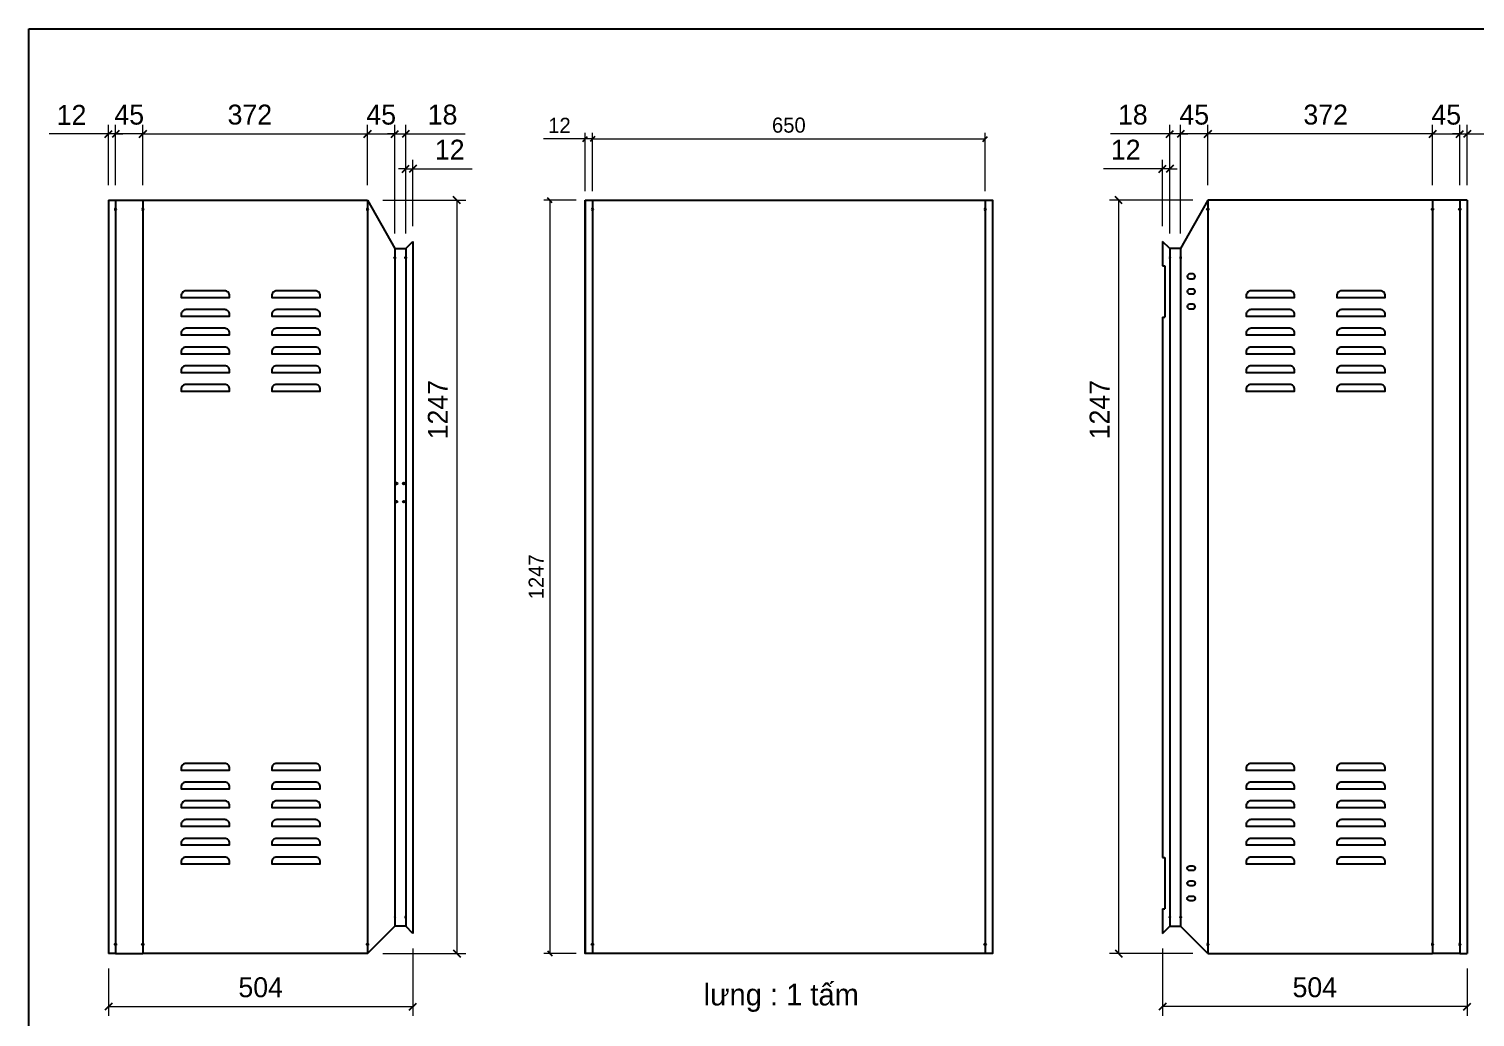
# Model space of a CAD drawing. Header units: millimetres. Extents: x 0 to 3804, y 0 to 2690.
# Drawn here: x 0 to 2393, y 1053 to 2690 of the extents above; entities that cross this region are included whole.
import ezdxf

# ---------------------------------------------------------------- set-up
doc = ezdxf.new("R2010")
doc.units = ezdxf.units.MM
doc.layers.add('CNC', color=7, linetype='Continuous')
doc.layers.add('DIM', color=253, linetype='Continuous')
doc.styles.add('Arial', font='arial.ttf')
doc.dimstyles.new('Dim-25', dxfattribs={"dimtxt": 25, "dimasz": 8, "dimexe": 10, "dimexo": 15, "dimgap": 10, "dimtad": 1, "dimdec": 0, "dimtxsty": 'Standard', "dimblk": 'OBLIQUE', "dimcen": 10, "dimclrd": 5, "dimclre": 5, "dimclrt": 3, "dimazin": 3, "dimtfac": 1, "dimtdec": 0, "dimtmove": 0, "dimatfit": 3, "dimldrblk": 'OBLIQUE', "dimlwd": 9, "dimlwe": 9})
doc.dimstyles.new('Dim-33', dxfattribs={"dimtxt": 33, "dimasz": 12, "dimexe": 15, "dimexo": 25, "dimgap": 15, "dimtad": 1, "dimdec": 0, "dimtxsty": 'Standard', "dimblk": 'OBLIQUE', "dimcen": 10, "dimclrd": 5, "dimclre": 5, "dimclrt": 3, "dimazin": 3, "dimtfac": 1, "dimtdec": 0, "dimtmove": 0, "dimatfit": 3, "dimldrblk": 'OPEN30', "dimlwd": 9, "dimlwe": 9})

# ---------------------------------------------------------------- blocks, each defined once
blk = doc.blocks.new('KHUNG CHUẨN')
at = {"color": 7}
blk.add_lwpolyline([(16919.2, -26555.2), (19889.2, -26555.2), (19889.2, -28655.2), (16919.2, -28655.2)], close=True, dxfattribs=at)
at = {"color": 3, "style": 'Arial'}
for tag, p in [('#01', (17055.6, -28580.1)), ('#02', (17431.4, -28580.1)), ('#03', (18030.6, -28580.1)), ('#08', (18751.7, -28580.1)), ('#10', (19064.8, -28580.1)), ('#11', (19060.3, -28625.7)), ('#04', (17024.8, -28634.6)), ('#05', (17308.5, -28633)), ('#06', (17632.7, -28633.7)), ('#07', (18002, -28634.7)), ('#09', (18753.8, -28632.6)), ('#12', (19806.5, -28628.9))]:
    blk.add_attdef(tag, p, '', height=20, dxfattribs=at)
blk = doc.blocks.new('*D1')
at = {"color": 0, "linetype": 'ByBlock', "lineweight": -2}
for p, q in [((714.2, 2399.9), (702.2, 2411.9)), ((702.2, 1164.9), (714.2, 1152.9))]:
    blk.add_line(p, q, dxfattribs=at)
at = {"layer": 'Defpoints', "color": 0, "transparency": 16777216}
for p in [(560.5, 2405.9), (560.5, 1158.9), (708.2, 1158.9)]:
    blk.add_point(p, dxfattribs=at)
at = {"layer": 'DIM', "color": 5, "lineweight": 9, "transparency": 16777216}
for p, q in [((585.5, 2405.9), (723.2, 2405.9)), ((708.2, 2405.9), (708.2, 1158.9)), ((585.5, 1158.9), (723.2, 1158.9))]:
    blk.add_line(p, q, dxfattribs=at)
at = {"layer": 'DIM', "color": 3, "transparency": 16777216, "insert": (676.7, 2059.2), "char_height": 33, "attachment_point": 5, "rotation": 90}
blk.add_mtext('1247', dxfattribs=at)
blk = doc.blocks.new('_Oblique')
at = {"color": 0, "linetype": 'ByBlock', "lineweight": -2}
blk.add_line((-0.5, -0.5), (0.5, 0.5), dxfattribs=at)
blk = doc.blocks.new('_Open30')
at = {"color": 0, "linetype": 'ByBlock', "lineweight": -2}
for p, q in [((-1, 0.27), (0, 0)), ((0, 0), (-1, -0.27)), ((0, 0), (-1, 0))]:
    blk.add_line(p, q, dxfattribs=at)
blk = doc.blocks.new('*D2')
at = {"color": 0, "linetype": 'ByBlock', "lineweight": -2}
for p, q in [((194.5, 2521.7), (182.5, 2509.7)), ((554.5, 2509.7), (566.5, 2521.7))]:
    blk.add_line(p, q, dxfattribs=at)
at = {"layer": 'Defpoints', "color": 0, "transparency": 16777216}
for p in [(560.5, 2515.7), (188.5, 2405.9), (560.5, 2405.9)]:
    blk.add_point(p, dxfattribs=at)
at = {"layer": 'DIM', "color": 5, "lineweight": 9, "transparency": 16777216}
for p, q in [((188.5, 2430.9), (188.5, 2530.7)), ((188.5, 2515.7), (560.5, 2515.7)), ((560.5, 2430.9), (560.5, 2530.7))]:
    blk.add_line(p, q, dxfattribs=at)
at = {"layer": 'DIM', "color": 3, "transparency": 16777216, "insert": (365.6, 2547.6), "char_height": 33, "attachment_point": 5}
blk.add_mtext('372', dxfattribs=at)
blk = doc.blocks.new('*D3')
at = {"color": 0, "linetype": 'ByBlock', "lineweight": -2}
for p, q in [((566.5, 2521.7), (554.5, 2509.7)), ((599.5, 2509.7), (611.5, 2521.7))]:
    blk.add_line(p, q, dxfattribs=at)
at = {"layer": 'Defpoints', "color": 0, "transparency": 16777216}
for p in [(605.5, 2515.7), (560.5, 2405.9), (605.5, 2325.9)]:
    blk.add_point(p, dxfattribs=at)
at = {"layer": 'DIM', "color": 5, "lineweight": 9, "transparency": 16777216}
for p, q in [((560.5, 2430.9), (560.5, 2530.7)), ((560.5, 2515.7), (605.5, 2515.7)), ((605.5, 2350.9), (605.5, 2530.7))]:
    blk.add_line(p, q, dxfattribs=at)
at = {"layer": 'DIM', "color": 3, "transparency": 16777216, "insert": (583, 2547.5), "char_height": 33, "attachment_point": 5}
blk.add_mtext('45', dxfattribs=at)
blk = doc.blocks.new('*D4')
at = {"color": 0, "linetype": 'ByBlock', "lineweight": -2}
for p, q in [((599.5, 2509.7), (611.5, 2521.7)), ((629.5, 2521.7), (617.5, 2509.7))]:
    blk.add_line(p, q, dxfattribs=at)
at = {"layer": 'Defpoints', "color": 0, "transparency": 16777216}
for p in [(623.5, 2515.7), (605.5, 2325.9), (623.5, 2325.9)]:
    blk.add_point(p, dxfattribs=at)
at = {"layer": 'DIM', "color": 5, "lineweight": 9, "transparency": 16777216}
for p, q in [((605.5, 2515.7), (593.5, 2515.7)), ((605.5, 2350.9), (605.5, 2530.7)), ((605.5, 2515.7), (623.5, 2515.7)), ((623.5, 2350.9), (623.5, 2530.7)), ((623.5, 2515.7), (721.8, 2515.7))]:
    blk.add_line(p, q, dxfattribs=at)
at = {"layer": 'DIM', "color": 3, "transparency": 16777216, "insert": (684.6, 2547.6), "char_height": 33, "attachment_point": 5}
blk.add_mtext('18', dxfattribs=at)
blk = doc.blocks.new('*D5')
at = {"color": 0, "linetype": 'ByBlock', "lineweight": -2}
for p, q in [((149.5, 2521.7), (137.5, 2509.7)), ((182.5, 2509.7), (194.5, 2521.7))]:
    blk.add_line(p, q, dxfattribs=at)
at = {"layer": 'Defpoints', "color": 0, "transparency": 16777216}
for p in [(143.5, 2515.7), (143.5, 2405.9), (188.5, 2405.9)]:
    blk.add_point(p, dxfattribs=at)
at = {"layer": 'DIM', "color": 5, "lineweight": 9, "transparency": 16777216}
for p, q in [((143.5, 2430.9), (143.5, 2530.7)), ((188.5, 2515.7), (143.5, 2515.7)), ((188.5, 2430.9), (188.5, 2530.7))]:
    blk.add_line(p, q, dxfattribs=at)
at = {"layer": 'DIM', "color": 3, "transparency": 16777216, "insert": (166, 2547.5), "char_height": 33, "attachment_point": 5}
blk.add_mtext('45', dxfattribs=at)
blk = doc.blocks.new('*D6')
at = {"color": 0, "linetype": 'ByBlock', "lineweight": -2}
for p, q in [((125.5, 2509.7), (137.5, 2521.7)), ((149.5, 2521.7), (137.5, 2509.7))]:
    blk.add_line(p, q, dxfattribs=at)
at = {"layer": 'Defpoints', "color": 0, "transparency": 16777216}
for p in [(131.5, 2515.7), (131.5, 2405.9), (143.5, 2405.9)]:
    blk.add_point(p, dxfattribs=at)
at = {"layer": 'DIM', "color": 5, "lineweight": 9, "transparency": 16777216}
for p, q in [((131.5, 2515.7), (33.7, 2515.7)), ((131.5, 2430.9), (131.5, 2530.7)), ((143.5, 2515.7), (131.5, 2515.7)), ((143.5, 2430.9), (143.5, 2530.7)), ((143.5, 2515.7), (155.5, 2515.7))]:
    blk.add_line(p, q, dxfattribs=at)
at = {"layer": 'DIM', "color": 3, "transparency": 16777216, "insert": (70.6, 2547.3), "char_height": 33, "attachment_point": 5}
blk.add_mtext('12', dxfattribs=at)
blk = doc.blocks.new('*D7')
at = {"color": 0, "linetype": 'ByBlock', "lineweight": -2}
for p, q in [((617.5, 2452.1), (629.5, 2464.1)), ((641.5, 2464.1), (629.5, 2452.1))]:
    blk.add_line(p, q, dxfattribs=at)
at = {"layer": 'Defpoints', "color": 0, "transparency": 16777216}
for p in [(635.5, 2458.1), (623.5, 2325.9), (635.5, 2337.9)]:
    blk.add_point(p, dxfattribs=at)
at = {"layer": 'DIM', "color": 5, "lineweight": 9, "transparency": 16777216}
for p, q in [((623.5, 2350.9), (623.5, 2473.1)), ((635.5, 2362.9), (635.5, 2473.1)), ((623.5, 2458.1), (611.5, 2458.1)), ((623.5, 2458.1), (635.5, 2458.1)), ((635.5, 2458.1), (733.4, 2458.1))]:
    blk.add_line(p, q, dxfattribs=at)
at = {"layer": 'DIM', "color": 3, "transparency": 16777216, "insert": (696.4, 2489.7), "char_height": 33, "attachment_point": 5}
blk.add_mtext('12', dxfattribs=at)
blk = doc.blocks.new('f3daunguoc')
at = {"layer": 'CNC', "color": 2, "lineweight": -3}
blk.add_circle((0, 0), 1.5, dxfattribs=at)
blk = doc.blocks.new('f2dauxuoi')
at = {"layer": 'CNC', "color": 2, "lineweight": -3}
blk.add_circle((0, 0), 1, dxfattribs=at)
blk = doc.blocks.new('*D8')
at = {"color": 0, "linetype": 'ByBlock', "lineweight": -2}
for p, q in [((137.5, 1076.7), (125.5, 1064.7)), ((629.5, 1064.7), (641.5, 1076.7))]:
    blk.add_line(p, q, dxfattribs=at)
at = {"layer": 'Defpoints', "color": 0, "ltscale": 3, "transparency": 16777216}
for p in [(635.5, 1191.9), (131.5, 1158.9), (635.5, 1070.7)]:
    blk.add_point(p, dxfattribs=at)
at = {"layer": 'DIM', "color": 5, "lineweight": 9, "ltscale": 3, "transparency": 16777216}
for p, q in [((635.5, 1166.9), (635.5, 1055.7)), ((131.5, 1133.9), (131.5, 1055.7)), ((131.5, 1070.7), (635.5, 1070.7))]:
    blk.add_line(p, q, dxfattribs=at)
at = {"layer": 'DIM', "color": 3, "ltscale": 3, "transparency": 16777216, "insert": (383.5, 1102.6), "char_height": 33, "attachment_point": 5}
blk.add_mtext('504', dxfattribs=at)
blk = doc.blocks.new('*D9')
at = {"color": 0, "linetype": 'ByBlock', "lineweight": -2}
for p, q in [((1809.4, 2399.9), (1797.4, 2411.9)), ((1797.4, 1164.9), (1809.4, 1152.9))]:
    blk.add_line(p, q, dxfattribs=at)
at = {"layer": 'Defpoints', "color": 0, "transparency": 16777216}
for p in [(1951, 2405.9), (1803.4, 1158.9), (1951, 1158.9)]:
    blk.add_point(p, dxfattribs=at)
at = {"layer": 'DIM', "color": 5, "lineweight": 9, "transparency": 16777216}
for p, q in [((1926, 2405.9), (1788.4, 2405.9)), ((1803.4, 2405.9), (1803.4, 1158.9)), ((1926, 1158.9), (1788.4, 1158.9))]:
    blk.add_line(p, q, dxfattribs=at)
at = {"layer": 'DIM', "color": 3, "transparency": 16777216, "insert": (1771.8, 2059.2), "char_height": 33, "attachment_point": 5, "rotation": 90}
blk.add_mtext('1247', dxfattribs=at)
blk = doc.blocks.new('*D10')
at = {"color": 0, "linetype": 'ByBlock', "lineweight": -2}
for p, q in [((1957, 2521.7), (1945, 2509.7)), ((2317, 2509.7), (2329, 2521.7))]:
    blk.add_line(p, q, dxfattribs=at)
at = {"layer": 'Defpoints', "color": 0, "transparency": 16777216}
for p in [(1951, 2515.7), (1951, 2405.9), (2323, 2405.9)]:
    blk.add_point(p, dxfattribs=at)
at = {"layer": 'DIM', "color": 5, "lineweight": 9, "transparency": 16777216}
for p, q in [((1951, 2430.9), (1951, 2530.7)), ((2323, 2515.7), (1951, 2515.7)), ((2323, 2430.9), (2323, 2530.7))]:
    blk.add_line(p, q, dxfattribs=at)
at = {"layer": 'DIM', "color": 3, "transparency": 16777216, "insert": (2146, 2547.6), "char_height": 33, "attachment_point": 5}
blk.add_mtext('372', dxfattribs=at)
blk = doc.blocks.new('*D11')
at = {"color": 0, "linetype": 'ByBlock', "lineweight": -2}
for p, q in [((1912, 2521.7), (1900, 2509.7)), ((1945, 2509.7), (1957, 2521.7))]:
    blk.add_line(p, q, dxfattribs=at)
at = {"layer": 'Defpoints', "color": 0, "transparency": 16777216}
for p in [(1906, 2515.7), (1951, 2405.9), (1906, 2325.9)]:
    blk.add_point(p, dxfattribs=at)
at = {"layer": 'DIM', "color": 5, "lineweight": 9, "transparency": 16777216}
for p, q in [((1906, 2350.9), (1906, 2530.7)), ((1951, 2515.7), (1906, 2515.7)), ((1951, 2430.9), (1951, 2530.7))]:
    blk.add_line(p, q, dxfattribs=at)
at = {"layer": 'DIM', "color": 3, "transparency": 16777216, "insert": (1928.5, 2547.5), "char_height": 33, "attachment_point": 5}
blk.add_mtext('45', dxfattribs=at)
blk = doc.blocks.new('*D12')
at = {"color": 0, "linetype": 'ByBlock', "lineweight": -2}
for p, q in [((1882, 2509.7), (1894, 2521.7)), ((1912, 2521.7), (1900, 2509.7))]:
    blk.add_line(p, q, dxfattribs=at)
at = {"layer": 'Defpoints', "color": 0, "transparency": 16777216}
for p in [(1888, 2515.7), (1888, 2325.9), (1906, 2325.9)]:
    blk.add_point(p, dxfattribs=at)
at = {"layer": 'DIM', "color": 5, "lineweight": 9, "transparency": 16777216}
for p, q in [((1888, 2515.7), (1789.8, 2515.7)), ((1888, 2350.9), (1888, 2530.7)), ((1906, 2515.7), (1888, 2515.7)), ((1906, 2350.9), (1906, 2530.7)), ((1906, 2515.7), (1918, 2515.7))]:
    blk.add_line(p, q, dxfattribs=at)
at = {"layer": 'DIM', "color": 3, "transparency": 16777216, "insert": (1826.9, 2547.6), "char_height": 33, "attachment_point": 5}
blk.add_mtext('18', dxfattribs=at)
blk = doc.blocks.new('*D13')
at = {"color": 0, "linetype": 'ByBlock', "lineweight": -2}
for p, q in [((2329, 2521.7), (2317, 2509.7)), ((2362, 2509.7), (2374, 2521.7))]:
    blk.add_line(p, q, dxfattribs=at)
at = {"layer": 'Defpoints', "color": 0, "transparency": 16777216}
for p in [(2368, 2515.7), (2323, 2405.9), (2368, 2405.9)]:
    blk.add_point(p, dxfattribs=at)
at = {"layer": 'DIM', "color": 5, "lineweight": 9, "transparency": 16777216}
for p, q in [((2323, 2430.9), (2323, 2530.7)), ((2323, 2515.7), (2368, 2515.7)), ((2368, 2430.9), (2368, 2530.7))]:
    blk.add_line(p, q, dxfattribs=at)
at = {"layer": 'DIM', "color": 3, "transparency": 16777216, "insert": (2345.5, 2547.5), "char_height": 33, "attachment_point": 5}
blk.add_mtext('45', dxfattribs=at)
blk = doc.blocks.new('*D14')
at = {"color": 0, "linetype": 'ByBlock', "lineweight": -2}
for p, q in [((2362, 2509.7), (2374, 2521.7)), ((2386, 2521.7), (2374, 2509.7))]:
    blk.add_line(p, q, dxfattribs=at)
at = {"layer": 'Defpoints', "color": 0, "transparency": 16777216}
for p in [(2380, 2515.7), (2368, 2405.9), (2380, 2405.9)]:
    blk.add_point(p, dxfattribs=at)
at = {"layer": 'DIM', "color": 5, "lineweight": 9, "transparency": 16777216}
for p, q in [((2368, 2515.7), (2356, 2515.7)), ((2368, 2430.9), (2368, 2530.7)), ((2368, 2515.7), (2380, 2515.7)), ((2380, 2430.9), (2380, 2530.7)), ((2380, 2515.7), (2477.9, 2515.7))]:
    blk.add_line(p, q, dxfattribs=at)
at = {"layer": 'DIM', "color": 3, "transparency": 16777216, "insert": (2441, 2547.3), "char_height": 33, "attachment_point": 5}
blk.add_mtext('12', dxfattribs=at)
blk = doc.blocks.new('*D15')
at = {"color": 0, "linetype": 'ByBlock', "lineweight": -2}
for p, q in [((1870, 2452.1), (1882, 2464.1)), ((1894, 2464.1), (1882, 2452.1))]:
    blk.add_line(p, q, dxfattribs=at)
at = {"layer": 'Defpoints', "color": 0, "transparency": 16777216}
for p in [(1876, 2458.1), (1876, 2337.9), (1888, 2325.9)]:
    blk.add_point(p, dxfattribs=at)
at = {"layer": 'DIM', "color": 5, "lineweight": 9, "transparency": 16777216}
for p, q in [((1876, 2362.9), (1876, 2473.1)), ((1888, 2350.9), (1888, 2473.1)), ((1876, 2458.1), (1778.2, 2458.1)), ((1888, 2458.1), (1876, 2458.1)), ((1888, 2458.1), (1900, 2458.1))]:
    blk.add_line(p, q, dxfattribs=at)
at = {"layer": 'DIM', "color": 3, "transparency": 16777216, "insert": (1815.1, 2489.7), "char_height": 33, "attachment_point": 5}
blk.add_mtext('12', dxfattribs=at)
blk = doc.blocks.new('*D16')
at = {"color": 0, "linetype": 'ByBlock', "lineweight": -2}
for p, q in [((1882, 1076.7), (1870, 1064.7)), ((2374, 1064.7), (2386, 1076.7))]:
    blk.add_line(p, q, dxfattribs=at)
at = {"layer": 'Defpoints', "color": 0, "ltscale": 3, "transparency": 16777216}
for p in [(1876, 1191.9), (2380, 1158.9), (1876, 1070.7)]:
    blk.add_point(p, dxfattribs=at)
at = {"layer": 'DIM', "color": 5, "lineweight": 9, "ltscale": 3, "transparency": 16777216}
for p, q in [((1876, 1166.9), (1876, 1055.7)), ((2380, 1133.9), (2380, 1055.7)), ((2380, 1070.7), (1876, 1070.7))]:
    blk.add_line(p, q, dxfattribs=at)
at = {"layer": 'DIM', "color": 3, "ltscale": 3, "transparency": 16777216, "insert": (2128, 1102.6), "char_height": 33, "attachment_point": 5}
blk.add_mtext('504', dxfattribs=at)
blk = doc.blocks.new('*D17')
at = {"color": 5, "lineweight": 9, "ltscale": 3, "transparency": 16777216}
for p, q in [((920.6, 2420.9), (920.6, 2517.4)), ((932.6, 2420.9), (932.6, 2517.4)), ((920.6, 2507.4), (851.4, 2507.4)), ((932.6, 2507.4), (920.6, 2507.4)), ((932.6, 2507.4), (940.6, 2507.4))]:
    blk.add_line(p, q, dxfattribs=at)
at = {"color": 0, "linetype": 'ByBlock', "lineweight": -2}
for p, q in [((916.6, 2503.4), (924.6, 2511.4)), ((936.6, 2511.4), (928.6, 2503.4))]:
    blk.add_line(p, q, dxfattribs=at)
at = {"layer": 'Defpoints', "color": 0, "ltscale": 3, "transparency": 16777216}
for p in [(920.6, 2507.4), (920.6, 2405.9), (932.6, 2405.9)]:
    blk.add_point(p, dxfattribs=at)
at = {"color": 3, "ltscale": 3, "transparency": 16777216, "insert": (878, 2530), "char_height": 25, "attachment_point": 5}
blk.add_mtext('12', dxfattribs=at)
blk = doc.blocks.new('*D18')
at = {"color": 5, "lineweight": 9, "ltscale": 3, "transparency": 16777216}
for p, q in [((932.6, 2420.9), (932.6, 2517.4)), ((1582.6, 2420.9), (1582.6, 2517.4)), ((932.6, 2507.4), (1582.6, 2507.4))]:
    blk.add_line(p, q, dxfattribs=at)
at = {"color": 0, "linetype": 'ByBlock', "lineweight": -2}
for p, q in [((936.6, 2511.4), (928.6, 2503.4)), ((1578.6, 2503.4), (1586.6, 2511.4))]:
    blk.add_line(p, q, dxfattribs=at)
at = {"layer": 'Defpoints', "color": 0, "ltscale": 3, "transparency": 16777216}
for p in [(1582.6, 2507.4), (932.6, 2405.9), (1582.6, 2405.9)]:
    blk.add_point(p, dxfattribs=at)
at = {"color": 3, "ltscale": 3, "transparency": 16777216, "insert": (1257.6, 2530.2), "char_height": 25, "attachment_point": 5}
blk.add_mtext('650', dxfattribs=at)
blk = doc.blocks.new('*D19')
at = {"color": 5, "lineweight": 9, "ltscale": 3, "transparency": 16777216}
for p, q in [((905.6, 2405.9), (852, 2405.9)), ((862, 2405.9), (862, 1158.9)), ((905.6, 1158.9), (852, 1158.9))]:
    blk.add_line(p, q, dxfattribs=at)
at = {"color": 0, "linetype": 'ByBlock', "lineweight": -2}
for p, q in [((866, 2401.9), (858, 2409.9)), ((858, 1162.9), (866, 1154.9))]:
    blk.add_line(p, q, dxfattribs=at)
at = {"layer": 'Defpoints', "color": 0, "ltscale": 3, "transparency": 16777216}
for p in [(920.6, 2405.9), (862, 1158.9), (920.6, 1158.9)]:
    blk.add_point(p, dxfattribs=at)
at = {"color": 3, "ltscale": 3, "transparency": 16777216, "insert": (839.5, 1782.4), "char_height": 25, "attachment_point": 5, "rotation": 90}
blk.add_mtext('1247', dxfattribs=at)

msp = doc.modelspace()

# ---------------------------------------------------------------- linework, layer by layer
at = {"color": 7}
for p, q in [((131.5, 2405.9), (131.5, 1158.9)), ((143.5, 2405.9), (143.5, 1158.9)), ((143.5, 2405.9), (188.5, 2405.9)), ((188.5, 2405.9), (188.5, 1158.9)), ((560.5, 2405.9), (560.5, 1158.9)), ((560.5, 2405.9), (605.5, 2325.9)), ((920.6, 2405.9), (920.6, 1158.9)), ((932.6, 2405.9), (932.6, 1158.9)), ((1582.6, 2405.9), (1582.6, 1158.9)), ((1594.6, 2405.9), (1594.6, 1158.9)), ((1951, 2405.9), (1906, 2325.9)), ((1951, 2405.9), (1951, 1158.9)), ((2323, 2405.9), (2323, 1158.9)), ((2368, 2405.9), (2323, 2405.9)), ((2368, 2405.9), (2368, 1158.9)), ((2380, 2405.9), (2380, 1158.9)), ((605.5, 2325.9), (623.5, 2325.9)), ((605.5, 2325.9), (605.5, 1203.9)), ((623.5, 2325.9), (635.5, 2337.9)), ((623.5, 2325.9), (623.5, 1203.9)), ((635.5, 2337.9), (635.5, 1191.9)), ((1876, 2337.9), (1876, 2297.4)), ((1888, 2325.9), (1876, 2337.9)), ((1906, 2325.9), (1888, 2325.9)), ((1888, 2325.9), (1888, 1203.9)), ((1906, 2325.9), (1906, 1203.9)), ((1876, 2212.4), (1876, 1317.4)), ((1876, 1232.4), (1876, 1191.9)), ((560.5, 1158.9), (605.5, 1203.9)), ((623.5, 1203.9), (605.5, 1203.9)), ((635.5, 1191.9), (623.5, 1203.9)), ((1876, 1191.9), (1888, 1203.9)), ((1888, 1203.9), (1906, 1203.9)), ((1951, 1158.9), (1906, 1203.9)), ((143.5, 1158.9), (188.5, 1158.9)), ((2368, 1158.9), (2323, 1158.9))]:
    msp.add_line(p, q, dxfattribs=at)
at = {"color": 2, "ltscale": 3}
for p, q in [((1876, 2297.4), (1880, 2297.4)), ((1880, 2297.4), (1880, 2212.4)), ((1876, 2212.4), (1880, 2212.4)), ((1876, 1317.4), (1880, 1317.4)), ((1880, 1317.4), (1880, 1232.4)), ((1876, 1232.4), (1880, 1232.4))]:
    msp.add_line(p, q, dxfattribs=at)
at = {"color": 7}
for points in [[(131.5, 2405.9), (143.5, 2405.9)], [(188.5, 2405.9), (560.5, 2405.9)], [(2323, 2405.9), (1951, 2405.9)], [(2380, 2405.9), (2368, 2405.9)], [(143.5, 1158.9), (131.5, 1158.9)], [(560.5, 1158.9), (188.5, 1158.9)], [(1951, 1158.9), (2323, 1158.9)], [(2368, 1158.9), (2380, 1158.9)]]:
    msp.add_lwpolyline(points, dxfattribs=at)
at = {"ltscale": 3}
msp.add_lwpolyline([(920.6, 2405.9), (1594.6, 2405.9), (1594.6, 1158.9), (920.6, 1158.9)], close=True, dxfattribs=at)
at = {"color": 2}
for points in [[(1921, 2283.9, 1), (1921, 2275.9), (1926, 2275.9, 1), (1926, 2283.9)], [(324, 2255.9), (260, 2255.9, 0.414214), (252, 2247.9), (252, 2244.9), (332, 2244.9), (332, 2247.9, 0.414214)], [(474, 2255.9), (410, 2255.9, 0.414214), (402, 2247.9), (402, 2244.9), (482, 2244.9), (482, 2247.9, 0.414214)], [(1921, 2258.9, 1), (1921, 2250.9), (1926, 2250.9, 1), (1926, 2258.9)], [(2086.5, 2255.9), (2022.5, 2255.9, 0.414214), (2014.5, 2247.9), (2014.5, 2244.9), (2094.5, 2244.9), (2094.5, 2247.9, 0.414214)], [(2236.5, 2255.9), (2172.5, 2255.9, 0.414214), (2164.5, 2247.9), (2164.5, 2244.9), (2244.5, 2244.9), (2244.5, 2247.9, 0.414214)], [(1921, 2233.9, 1), (1921, 2225.9), (1926, 2225.9, 1), (1926, 2233.9)], [(324, 2224.9), (260, 2224.9, 0.414214), (252, 2216.9), (252, 2213.9), (332, 2213.9), (332, 2216.9, 0.414214)], [(474, 2224.9), (410, 2224.9, 0.414214), (402, 2216.9), (402, 2213.9), (482, 2213.9), (482, 2216.9, 0.414214)], [(2086.5, 2224.9), (2022.5, 2224.9, 0.414214), (2014.5, 2216.9), (2014.5, 2213.9), (2094.5, 2213.9), (2094.5, 2216.9, 0.414214)], [(2236.5, 2224.9), (2172.5, 2224.9, 0.414214), (2164.5, 2216.9), (2164.5, 2213.9), (2244.5, 2213.9), (2244.5, 2216.9, 0.414214)], [(324, 2193.9), (260, 2193.9, 0.414214), (252, 2185.9), (252, 2182.9), (332, 2182.9), (332, 2185.9, 0.414214)], [(474, 2193.9), (410, 2193.9, 0.414214), (402, 2185.9), (402, 2182.9), (482, 2182.9), (482, 2185.9, 0.414214)], [(2086.5, 2193.9), (2022.5, 2193.9, 0.414214), (2014.5, 2185.9), (2014.5, 2182.9), (2094.5, 2182.9), (2094.5, 2185.9, 0.414214)], [(2236.5, 2193.9), (2172.5, 2193.9, 0.414214), (2164.5, 2185.9), (2164.5, 2182.9), (2244.5, 2182.9), (2244.5, 2185.9, 0.414214)], [(324, 2162.9), (260, 2162.9, 0.414214), (252, 2154.9), (252, 2151.9), (332, 2151.9), (332, 2154.9, 0.414214)], [(474, 2162.9), (410, 2162.9, 0.414214), (402, 2154.9), (402, 2151.9), (482, 2151.9), (482, 2154.9, 0.414214)], [(2086.5, 2162.9), (2022.5, 2162.9, 0.414214), (2014.5, 2154.9), (2014.5, 2151.9), (2094.5, 2151.9), (2094.5, 2154.9, 0.414214)], [(2236.5, 2162.9), (2172.5, 2162.9, 0.414214), (2164.5, 2154.9), (2164.5, 2151.9), (2244.5, 2151.9), (2244.5, 2154.9, 0.414214)], [(324, 2131.9), (260, 2131.9, 0.414214), (252, 2123.9), (252, 2120.9), (332, 2120.9), (332, 2123.9, 0.414214)], [(474, 2131.9), (410, 2131.9, 0.414214), (402, 2123.9), (402, 2120.9), (482, 2120.9), (482, 2123.9, 0.414214)], [(2086.5, 2131.9), (2022.5, 2131.9, 0.414214), (2014.5, 2123.9), (2014.5, 2120.9), (2094.5, 2120.9), (2094.5, 2123.9, 0.414214)], [(2236.5, 2131.9), (2172.5, 2131.9, 0.414214), (2164.5, 2123.9), (2164.5, 2120.9), (2244.5, 2120.9), (2244.5, 2123.9, 0.414214)], [(324, 2100.9), (260, 2100.9, 0.414214), (252, 2092.9), (252, 2089.9), (332, 2089.9), (332, 2092.9, 0.414214)], [(474, 2100.9), (410, 2100.9, 0.414214), (402, 2092.9), (402, 2089.9), (482, 2089.9), (482, 2092.9, 0.414214)], [(2086.5, 2100.9), (2022.5, 2100.9, 0.414214), (2014.5, 2092.9), (2014.5, 2089.9), (2094.5, 2089.9), (2094.5, 2092.9, 0.414214)], [(2236.5, 2100.9), (2172.5, 2100.9, 0.414214), (2164.5, 2092.9), (2164.5, 2089.9), (2244.5, 2089.9), (2244.5, 2092.9, 0.414214)], [(324, 1473.4), (260, 1473.4, 0.414214), (252, 1465.4), (252, 1462.4), (332, 1462.4), (332, 1465.4, 0.414214)], [(474, 1473.4), (410, 1473.4, 0.414214), (402, 1465.4), (402, 1462.4), (482, 1462.4), (482, 1465.4, 0.414214)], [(2086.5, 1473.4), (2022.5, 1473.4, 0.414214), (2014.5, 1465.4), (2014.5, 1462.4), (2094.5, 1462.4), (2094.5, 1465.4, 0.414214)], [(2236.5, 1473.4), (2172.5, 1473.4, 0.414214), (2164.5, 1465.4), (2164.5, 1462.4), (2244.5, 1462.4), (2244.5, 1465.4, 0.414214)], [(324, 1442.4), (260, 1442.4, 0.414214), (252, 1434.4), (252, 1431.4), (332, 1431.4), (332, 1434.4, 0.414214)], [(474, 1442.4), (410, 1442.4, 0.414214), (402, 1434.4), (402, 1431.4), (482, 1431.4), (482, 1434.4, 0.414214)], [(2086.5, 1442.4), (2022.5, 1442.4, 0.414214), (2014.5, 1434.4), (2014.5, 1431.4), (2094.5, 1431.4), (2094.5, 1434.4, 0.414214)], [(2236.5, 1442.4), (2172.5, 1442.4, 0.414214), (2164.5, 1434.4), (2164.5, 1431.4), (2244.5, 1431.4), (2244.5, 1434.4, 0.414214)], [(324, 1411.4), (260, 1411.4, 0.414214), (252, 1403.4), (252, 1400.4), (332, 1400.4), (332, 1403.4, 0.414214)], [(474, 1411.4), (410, 1411.4, 0.414214), (402, 1403.4), (402, 1400.4), (482, 1400.4), (482, 1403.4, 0.414214)], [(2086.5, 1411.4), (2022.5, 1411.4, 0.414214), (2014.5, 1403.4), (2014.5, 1400.4), (2094.5, 1400.4), (2094.5, 1403.4, 0.414214)], [(2236.5, 1411.4), (2172.5, 1411.4, 0.414214), (2164.5, 1403.4), (2164.5, 1400.4), (2244.5, 1400.4), (2244.5, 1403.4, 0.414214)], [(324, 1380.4), (260, 1380.4, 0.414214), (252, 1372.4), (252, 1369.4), (332, 1369.4), (332, 1372.4, 0.414214)], [(474, 1380.4), (410, 1380.4, 0.414214), (402, 1372.4), (402, 1369.4), (482, 1369.4), (482, 1372.4, 0.414214)], [(2086.5, 1380.4), (2022.5, 1380.4, 0.414214), (2014.5, 1372.4), (2014.5, 1369.4), (2094.5, 1369.4), (2094.5, 1372.4, 0.414214)], [(2236.5, 1380.4), (2172.5, 1380.4, 0.414214), (2164.5, 1372.4), (2164.5, 1369.4), (2244.5, 1369.4), (2244.5, 1372.4, 0.414214)], [(324, 1349.4), (260, 1349.4, 0.414214), (252, 1341.4), (252, 1338.4), (332, 1338.4), (332, 1341.4, 0.414214)], [(474, 1349.4), (410, 1349.4, 0.414214), (402, 1341.4), (402, 1338.4), (482, 1338.4), (482, 1341.4, 0.414214)], [(2086.5, 1349.4), (2022.5, 1349.4, 0.414214), (2014.5, 1341.4), (2014.5, 1338.4), (2094.5, 1338.4), (2094.5, 1341.4, 0.414214)], [(2236.5, 1349.4), (2172.5, 1349.4, 0.414214), (2164.5, 1341.4), (2164.5, 1338.4), (2244.5, 1338.4), (2244.5, 1341.4, 0.414214)], [(324, 1318.4), (260, 1318.4, 0.414214), (252, 1310.4), (252, 1307.4), (332, 1307.4), (332, 1310.4, 0.414214)], [(474, 1318.4), (410, 1318.4, 0.414214), (402, 1310.4), (402, 1307.4), (482, 1307.4), (482, 1310.4, 0.414214)], [(2086.5, 1318.4), (2022.5, 1318.4, 0.414214), (2014.5, 1310.4), (2014.5, 1307.4), (2094.5, 1307.4), (2094.5, 1310.4, 0.414214)], [(2236.5, 1318.4), (2172.5, 1318.4, 0.414214), (2164.5, 1310.4), (2164.5, 1307.4), (2244.5, 1307.4), (2244.5, 1310.4, 0.414214)], [(1921, 1295.9, -1), (1921, 1303.9), (1926, 1303.9, -1), (1926, 1295.9)], [(1921, 1270.9, -1), (1921, 1278.9), (1926, 1278.9, -1), (1926, 1270.9)], [(1921, 1245.9, -1), (1921, 1253.9), (1926, 1253.9, -1), (1926, 1245.9)]]:
    msp.add_lwpolyline(points, format="xyb", close=True, dxfattribs=at)
at = {"color": 2, "ltscale": 3}
for centre in [(608.5, 1936.9), (620.5, 1936.9), (608.5, 1906.9), (620.5, 1906.9)]:
    msp.add_circle(centre, 1.5, dxfattribs=at)

# ---------------------------------------------------------------- block references
at = {"color": 3, "xscale": 1.280794679990776, "yscale": 1.280794679990776, "zscale": 1.280794679990776}
msp.add_blockref('KHUNG CHUẨN', (-21670.1, 36701.4), dxfattribs=at)
at = {"lineweight": -3, "xscale": -1, "rotation": 180}
for name, p in [('f3daunguoc', (143.5, 2390.9)), ('f3daunguoc', (188.5, 2390.9)), ('f3daunguoc', (560.5, 2390.9)), ('f3daunguoc', (932.6, 2390.9)), ('f3daunguoc', (1582.6, 2390.9)), ('f2dauxuoi', (605.5, 1218.9)), ('f2dauxuoi', (623.5, 1218.9))]:
    msp.add_blockref(name, p, dxfattribs=at)
at = {"lineweight": -3, "rotation": 180}
for name, p in [('f3daunguoc', (1951, 2390.9)), ('f3daunguoc', (2323, 2390.9)), ('f3daunguoc', (2368, 2390.9)), ('f2dauxuoi', (1888, 1218.9)), ('f2dauxuoi', (1906, 1218.9))]:
    msp.add_blockref(name, p, dxfattribs=at)
at = {"lineweight": -3}
for name, p in [('f2dauxuoi', (605.5, 2310.9)), ('f2dauxuoi', (623.5, 2310.9)), ('f3daunguoc', (143.5, 1173.9)), ('f3daunguoc', (188.5, 1173.9)), ('f3daunguoc', (560.5, 1173.9)), ('f3daunguoc', (932.6, 1173.9)), ('f3daunguoc', (1582.6, 1173.9))]:
    msp.add_blockref(name, p, dxfattribs=at)
at = {"lineweight": -3, "xscale": -1}
for name, p in [('f2dauxuoi', (1888, 2310.9)), ('f2dauxuoi', (1906, 2310.9)), ('f3daunguoc', (1951, 1173.9)), ('f3daunguoc', (2323, 1173.9)), ('f3daunguoc', (2368, 1173.9))]:
    msp.add_blockref(name, p, dxfattribs=at)

# ---------------------------------------------------------------- texts
at = {"color": 2, "insert": (1245, 1085.3), "char_height": 36, "width": 375, "attachment_point": 5}
msp.add_mtext('lưng : 1 tấm', dxfattribs=at)

# ---------------------------------------------------------------- dimensions: what is measured, and where the dimension line sits
at = {"ltscale": 3}
for base, p2, picture, middle in [((920.6, 2507.4), (920.6, 2405.9), '*D17', (878, 2530)), ((1582.6, 2507.4), (1582.6, 2405.9), '*D18', (1257.6, 2530.2))]:
    dim = msp.add_linear_dim(base=base, p1=(932.6, 2405.9), p2=p2, dimstyle='Dim-25', dxfattribs=at)
    dim.commit()
    dim.dimension.update_dxf_attribs({"geometry": picture, "text_midpoint": middle})
dim = msp.add_linear_dim(base=(862, 1158.9), p1=(920.6, 2405.9), p2=(920.6, 1158.9), angle=90, dimstyle='Dim-25', dxfattribs=at)
dim.commit()
dim.dimension.update_dxf_attribs({"geometry": '*D19', "text_midpoint": (839.5, 1782.4)})
at = {"layer": 'DIM', "color": 7}
for base, p1, p2, picture, middle in [((131.5, 2515.7), (143.5, 2405.9), (131.5, 2405.9), '*D6', (70.6, 2515.7)), ((143.5, 2515.7), (188.5, 2405.9), (143.5, 2405.9), '*D5', (166, 2515.7)), ((560.5, 2515.7), (188.5, 2405.9), (560.5, 2405.9), '*D2', (365.6, 2515.7)), ((605.5, 2515.7), (560.5, 2405.9), (605.5, 2325.9), '*D3', (583, 2515.7))]:
    dim = msp.add_linear_dim(base=base, p1=p1, p2=p2, dimstyle='Dim-33', dxfattribs=at)
    dim.commit()
    dim.dimension.update_dxf_attribs({"geometry": picture, "text_midpoint": middle, "dimtype": 160})
for base, p1, p2, picture, middle in [((623.5, 2515.7), (605.5, 2325.9), (623.5, 2325.9), '*D4', (684.6, 2547.6)), ((635.5, 2458.1), (623.5, 2325.9), (635.5, 2337.9), '*D7', (696.4, 2489.7))]:
    dim = msp.add_linear_dim(base=base, p1=p1, p2=p2, dimstyle='Dim-33', dxfattribs=at)
    dim.commit()
    dim.dimension.update_dxf_attribs({"geometry": picture, "text_midpoint": middle})
for base, p1, p2, picture, middle in [((1888, 2515.7), (1906, 2325.9), (1888, 2325.9), '*D12', (1826.9, 2547.6)), ((1876, 2458.1), (1888, 2325.9), (1876, 2337.9), '*D15', (1815.1, 2489.7))]:
    dim = msp.add_linear_dim(base=base, p1=p1, p2=p2, angle=180, dimstyle='Dim-33', dxfattribs=at)
    dim.commit()
    dim.dimension.update_dxf_attribs({"geometry": picture, "text_midpoint": middle})
for base, p1, p2, angle, picture, middle in [((1906, 2515.7), (1951, 2405.9), (1906, 2325.9), 180, '*D11', (1928.5, 2515.7)), ((1951, 2515.7), (2323, 2405.9), (1951, 2405.9), 180, '*D10', (2146, 2515.7)), ((2368, 2515.7), (2323, 2405.9), (2368, 2405.9), 180, '*D13', (2345.5, 2515.7)), ((2380, 2515.7), (2368, 2405.9), (2380, 2405.9), 180, '*D14', (2441, 2515.7)), ((708.2, 1158.9), (560.5, 2405.9), (560.5, 1158.9), 90, '*D1', (708.2, 2059.2)), ((1803.4, 1158.9), (1951, 2405.9), (1951, 1158.9), 90, '*D9', (1803.4, 2059.2))]:
    dim = msp.add_linear_dim(base=base, p1=p1, p2=p2, angle=angle, dimstyle='Dim-33', dxfattribs=at)
    dim.commit()
    dim.dimension.update_dxf_attribs({"geometry": picture, "text_midpoint": middle, "dimtype": 160})
at = {"layer": 'DIM', "ltscale": 3}
dim = msp.add_linear_dim(base=(635.5, 1070.7), p1=(131.5, 1158.9), p2=(635.5, 1191.9), dimstyle='Dim-33', dxfattribs=at)
dim.commit()
dim.dimension.update_dxf_attribs({"geometry": '*D8', "text_midpoint": (383.5, 1102.6)})
dim = msp.add_linear_dim(base=(1876, 1070.7), p1=(2380, 1158.9), p2=(1876, 1191.9), angle=180, dimstyle='Dim-33', dxfattribs=at)
dim.commit()
dim.dimension.update_dxf_attribs({"geometry": '*D16', "text_midpoint": (2128, 1102.6)})

doc.saveas('drawing.dxf')
